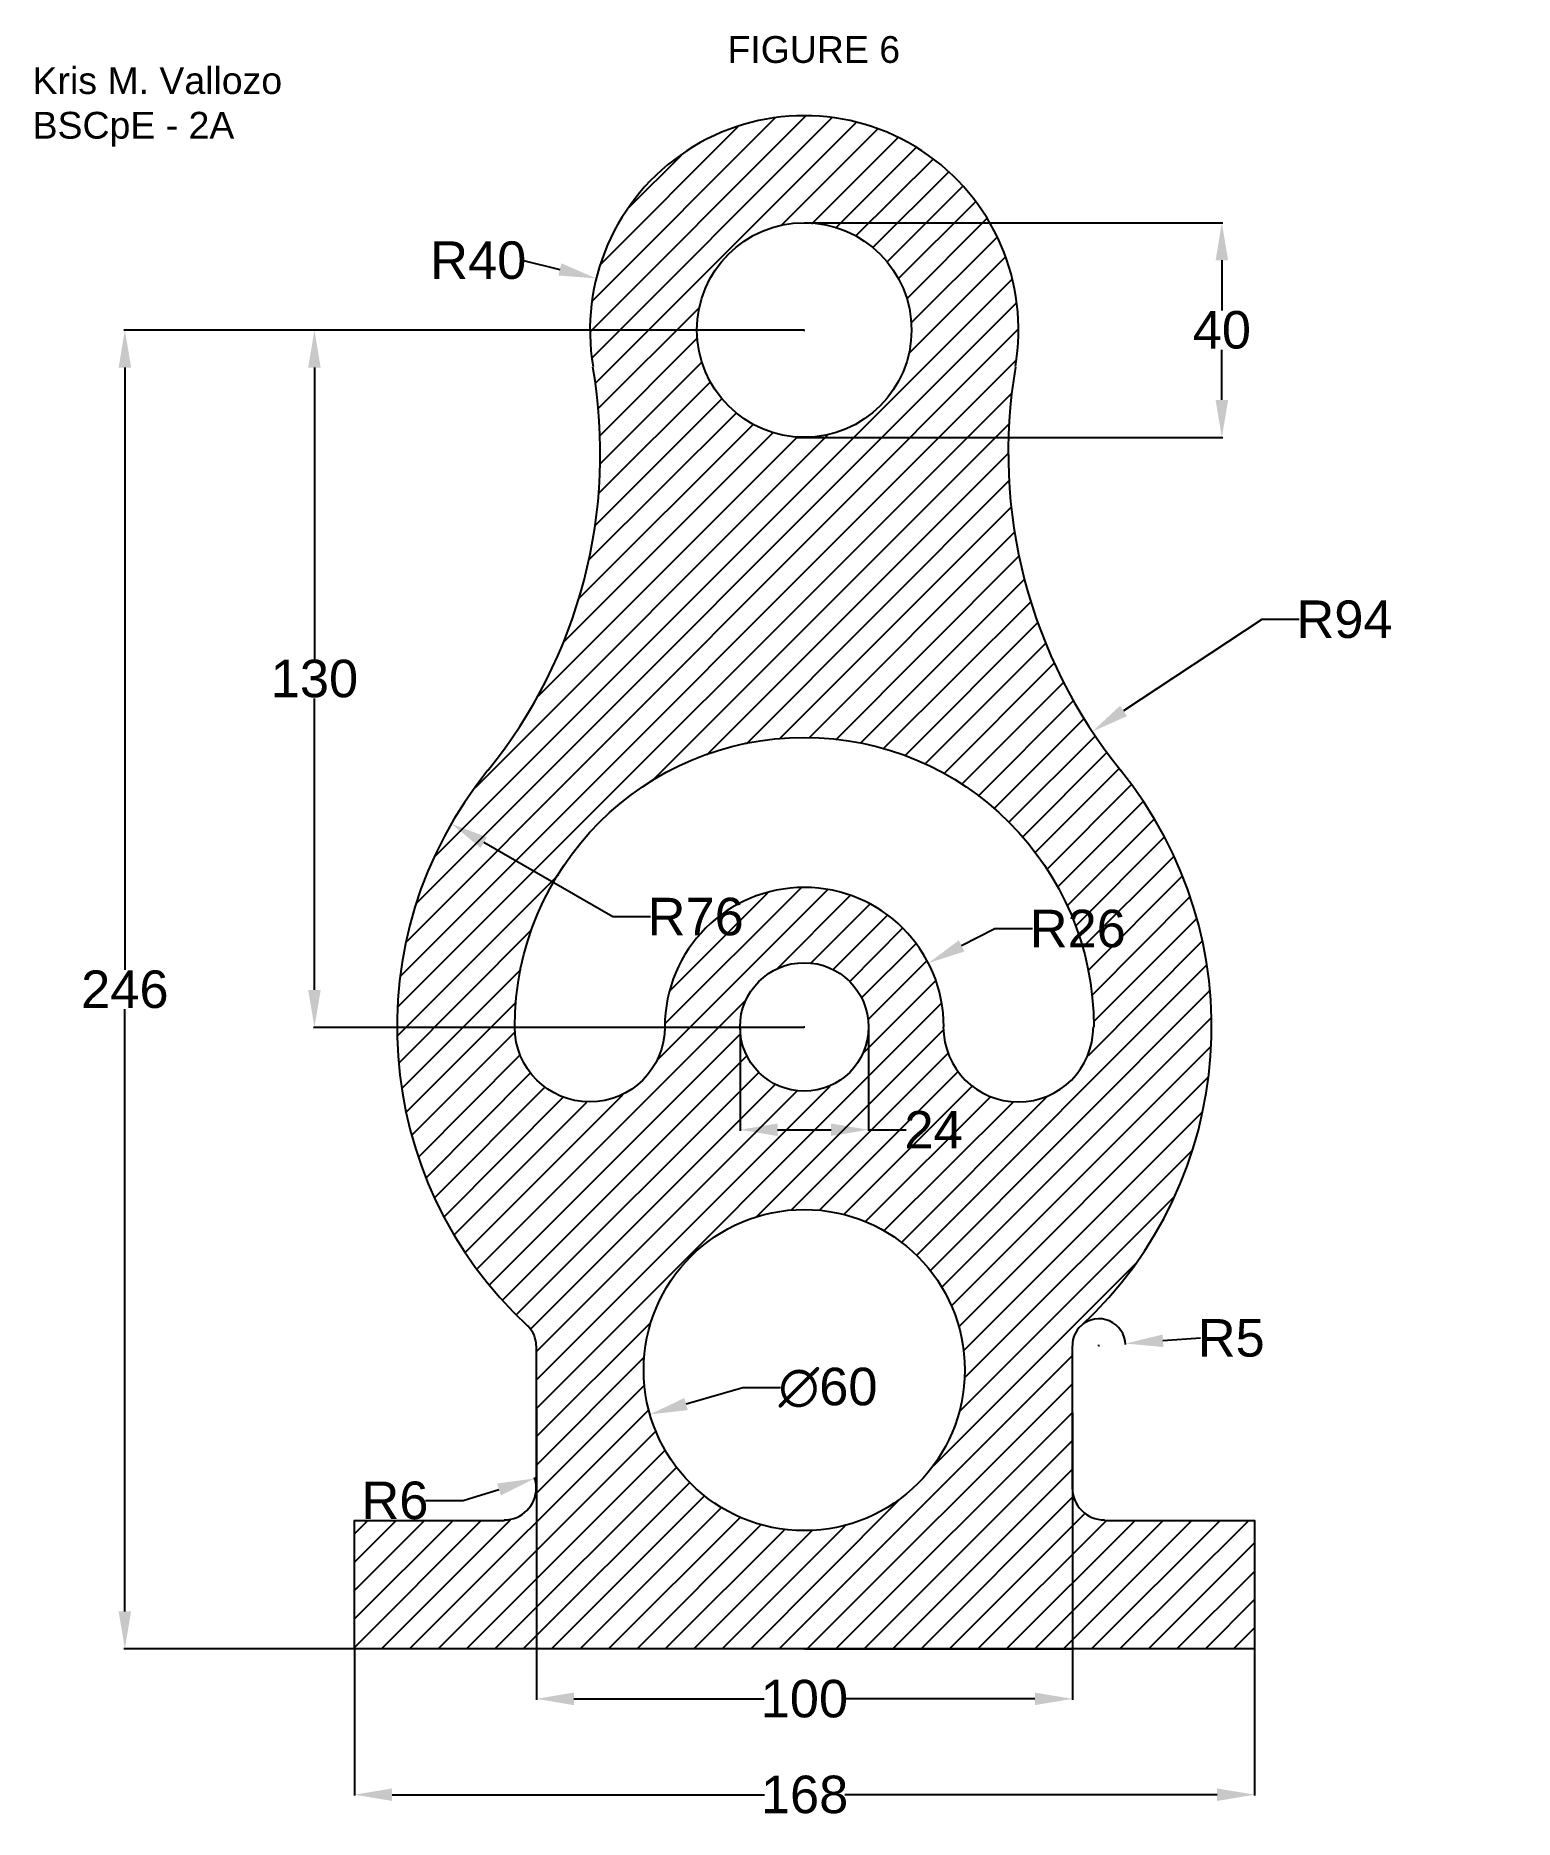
# Model space of a CAD drawing. Header units: inches. Extents: x 116 to 392, y 10 to 343.
import ezdxf

# ---------------------------------------------------------------- set-up
doc = ezdxf.new("R2010")
doc.units = ezdxf.units.IN
doc.header["$MEASUREMENT"] = 0
doc.layers.add('PDF_0', color=7, linetype='Continuous')
doc.styles.get("Standard").update_dxf_attribs({"font": 'arial.ttf'})
doc.dimstyles.get("Standard").update_dxf_attribs({"dimtxt": 7, "dimasz": 7, "dimexe": 0.18, "dimexo": 0.0625, "dimgap": 0.09, "dimtad": 0, "dimtih": 1, "dimtoh": 1, "dimdec": 0, "dimzin": 0, "dimdsep": 46, "dimtxsty": 'Standard', "dimcen": 0.09, "dimclrd": 254, "dimclre": 254, "dimclrt": 254, "dimadec": 0, "dimazin": 0, "dimtfac": 1, "dimtdec": 0, "dimtofl": 0, "dimtmove": 0, "dimatfit": 3, "dimfxl": 1, "dimtolj": 1, "dimtzin": 0, "dimarcsym": 0})

# ---------------------------------------------------------------- blocks, each defined once
blk = doc.blocks.new('*D1')
at = {"color": 254, "lineweight": -2, "transparency": 16777216}
for p, q in [((207.47, 300.78), (214.27, 299.1)), ((259.78, 287.79), (259.96, 287.79)), ((259.87, 287.7), (259.87, 287.88))]:
    blk.add_line(p, q, dxfattribs=at)
at = {"color": 254, "transparency": 16777216}
blk.add_solid([(214.55, 300.23), (213.99, 297.96), (221.06, 297.41)], dxfattribs=at)
at = {"layer": 'Defpoints', "color": 0, "transparency": 16777216}
for p in [(221.06, 297.41), (259.87, 287.79)]:
    blk.add_point(p, dxfattribs=at)
at = {"color": 254, "transparency": 16777216, "insert": (199.03, 300.78), "char_height": 7, "attachment_point": 5}
blk.add_mtext('\\A1;R40', dxfattribs=at)
blk = doc.blocks.new('*D3')
at = {"color": 254, "lineweight": -2, "transparency": 16777216}
for p, q in [((259.94, 307.8), (337.98, 307.8)), ((337.8, 300.8), (337.8, 291.45)), ((337.8, 274.76), (337.8, 284.12)), ((258.57, 267.76), (337.98, 267.76))]:
    blk.add_line(p, q, dxfattribs=at)
at = {"color": 254, "transparency": 16777216}
for points in [[(336.63, 300.8), (338.97, 300.8), (337.8, 307.8)], [(336.63, 274.76), (338.97, 274.76), (337.8, 267.76)]]:
    blk.add_solid(points, dxfattribs=at)
at = {"layer": 'Defpoints', "color": 0, "transparency": 16777216}
for p in [(259.87, 307.8), (258.51, 267.76), (337.8, 267.76)]:
    blk.add_point(p, dxfattribs=at)
at = {"color": 254, "transparency": 16777216, "insert": (337.8, 287.78), "char_height": 7, "attachment_point": 5}
blk.add_mtext('\\A1;40', dxfattribs=at)
blk = doc.blocks.new('*D4')
at = {"color": 254, "lineweight": -2, "transparency": 16777216}
for p, q in [((345.25, 233.78), (319.45, 216.71)), ((352.25, 233.78), (345.25, 233.78))]:
    blk.add_line(p, q, dxfattribs=at)
at = {"color": 254, "transparency": 16777216}
blk.add_solid([(318.8, 217.68), (320.09, 215.74), (313.61, 212.85)], dxfattribs=at)
at = {"layer": 'Defpoints', "color": 0, "transparency": 16777216}
for p in [(392.38, 264.95), (313.61, 212.85)]:
    blk.add_point(p, dxfattribs=at)
at = {"color": 254, "transparency": 16777216, "insert": (360.69, 233.78), "char_height": 7, "attachment_point": 5}
blk.add_mtext('\\A1;R94', dxfattribs=at)
blk = doc.blocks.new('*D5')
at = {"color": 254, "lineweight": -2, "transparency": 16777216}
for p, q in [((248.41, 90.43), (237.81, 87.39)), ((255.41, 90.43), (248.41, 90.43))]:
    blk.add_line(p, q, dxfattribs=at)
at = {"color": 254, "transparency": 16777216}
blk.add_solid([(237.48, 88.51), (238.13, 86.26), (231.08, 85.45)], dxfattribs=at)
at = {"layer": 'Defpoints', "color": 0, "transparency": 16777216}
for p in [(288.67, 102), (231.08, 85.45)]:
    blk.add_point(p, dxfattribs=at)
at = {"color": 254, "transparency": 16777216, "insert": (264.31, 90.43), "char_height": 7, "attachment_point": 5}
blk.add_mtext('\\A1;∅60', dxfattribs=at)
blk = doc.blocks.new('*D6')
at = {"color": 254, "lineweight": -2, "transparency": 16777216}
for p, q in [((196.21, 69.38), (202.9, 71.45)), ((189.21, 69.38), (196.21, 69.38))]:
    blk.add_line(p, q, dxfattribs=at)
blk.add_arc((203.88, 71.75), 5.98, 0.5993, 18.8688, dxfattribs=at)
at = {"color": 254, "transparency": 16777216}
blk.add_solid([(202.56, 72.56), (203.24, 70.33), (209.59, 73.51)], dxfattribs=at)
at = {"layer": 'Defpoints', "color": 0, "transparency": 16777216}
for p in [(209.59, 73.51), (203.88, 71.75)]:
    blk.add_point(p, dxfattribs=at)
at = {"color": 254, "transparency": 16777216, "insert": (183.48, 69.38), "char_height": 7, "attachment_point": 5}
blk.add_mtext('\\A1;R6', dxfattribs=at)
blk = doc.blocks.new('*D7')
at = {"color": 254, "lineweight": -2, "transparency": 16777216}
for p, q in [((295.46, 176.07), (289.24, 172.87)), ((302.46, 176.07), (295.46, 176.07)), ((259.78, 157.75), (259.96, 157.75)), ((259.87, 157.66), (259.87, 157.84))]:
    blk.add_line(p, q, dxfattribs=at)
at = {"color": 254, "transparency": 16777216}
blk.add_solid([(288.71, 173.91), (289.77, 171.83), (283.02, 169.66)], dxfattribs=at)
at = {"layer": 'Defpoints', "color": 0, "transparency": 16777216}
for p in [(283.02, 169.66), (259.87, 157.75)]:
    blk.add_point(p, dxfattribs=at)
at = {"color": 254, "transparency": 16777216, "insert": (310.91, 176.07), "char_height": 7, "attachment_point": 5}
blk.add_mtext('\\A1;R26', dxfattribs=at)
blk = doc.blocks.new('*D8')
at = {"color": 254, "lineweight": -2, "transparency": 16777216}
for p, q in [((224.16, 178.3), (200.07, 192.17)), ((231.16, 178.3), (224.16, 178.3))]:
    blk.add_line(p, q, dxfattribs=at)
at = {"color": 254, "transparency": 16777216}
blk.add_solid([(200.65, 193.18), (199.48, 191.16), (194, 195.66)], dxfattribs=at)
at = {"layer": 'Defpoints', "color": 0, "transparency": 16777216}
for p in [(194, 195.66), (259.87, 157.75)]:
    blk.add_point(p, dxfattribs=at)
at = {"color": 254, "transparency": 16777216, "insert": (239.61, 178.3), "char_height": 7, "attachment_point": 5}
blk.add_mtext('\\A1;R76', dxfattribs=at)
blk = doc.blocks.new('*D9')
at = {"color": 254, "lineweight": -2, "transparency": 16777216}
for p, q in [((314.78, 98.32), (314.96, 98.32)), ((314.87, 98.23), (314.87, 98.41)), ((333.79, 99.69), (326.81, 99.18))]:
    blk.add_line(p, q, dxfattribs=at)
blk.add_arc((314.87, 98.32), 4.97, 2.0439, 132.0441, dxfattribs=at)
at = {"color": 254, "transparency": 16777216}
blk.add_solid([(326.72, 100.35), (326.89, 98.02), (319.82, 98.68)], dxfattribs=at)
at = {"layer": 'Defpoints', "color": 0, "transparency": 16777216}
for p in [(314.87, 98.32), (319.82, 98.68)]:
    blk.add_point(p, dxfattribs=at)
at = {"color": 254, "transparency": 16777216, "insert": (339.55, 99.69), "char_height": 7, "attachment_point": 5}
blk.add_mtext('\\A1;R5', dxfattribs=at)
blk = doc.blocks.new('*D10')
at = {"color": 254, "lineweight": -2, "transparency": 16777216}
for p, q in [((175.94, 41.64), (175.94, 14.32)), ((343.92, 41.64), (343.92, 14.32)), ((182.94, 14.5), (252.43, 14.5)), ((336.92, 14.5), (267.43, 14.5))]:
    blk.add_line(p, q, dxfattribs=at)
at = {"color": 254, "transparency": 16777216}
for points in [[(182.94, 15.66), (182.94, 13.33), (175.94, 14.5)], [(336.92, 15.66), (336.92, 13.33), (343.92, 14.5)]]:
    blk.add_solid(points, dxfattribs=at)
at = {"layer": 'Defpoints', "color": 0, "transparency": 16777216}
for p in [(175.94, 41.7), (343.92, 41.7), (343.92, 14.5)]:
    blk.add_point(p, dxfattribs=at)
at = {"color": 254, "transparency": 16777216, "insert": (259.93, 14.5), "char_height": 7, "attachment_point": 5}
blk.add_mtext('\\A1;168', dxfattribs=at)
blk = doc.blocks.new('*D11')
at = {"color": 254, "lineweight": -2, "transparency": 16777216}
for p, q in [((209.87, 86.52), (209.87, 32.2)), ((309.9, 85.76), (309.9, 32.2)), ((216.87, 32.38), (252.4, 32.38)), ((302.9, 32.38), (267.37, 32.38))]:
    blk.add_line(p, q, dxfattribs=at)
at = {"color": 254, "transparency": 16777216}
for points in [[(216.87, 33.55), (216.87, 31.21), (209.87, 32.38)], [(302.9, 33.55), (302.9, 31.21), (309.9, 32.38)]]:
    blk.add_solid(points, dxfattribs=at)
at = {"layer": 'Defpoints', "color": 0, "transparency": 16777216}
for p in [(209.87, 86.58), (309.9, 85.83), (309.9, 32.38)]:
    blk.add_point(p, dxfattribs=at)
at = {"color": 254, "transparency": 16777216, "insert": (259.89, 32.38), "char_height": 7, "attachment_point": 5}
blk.add_mtext('\\A1;100', dxfattribs=at)
blk = doc.blocks.new('*D12')
at = {"color": 254, "lineweight": -2, "transparency": 16777216}
for p, q in [((259.81, 287.79), (168.28, 287.79)), ((168.46, 280.79), (168.46, 226.39)), ((168.46, 164.66), (168.46, 219.06)), ((259.81, 157.66), (168.28, 157.66))]:
    blk.add_line(p, q, dxfattribs=at)
at = {"color": 254, "transparency": 16777216}
for points in [[(167.29, 280.79), (169.62, 280.79), (168.46, 287.79)], [(167.29, 164.66), (169.62, 164.66), (168.46, 157.66)]]:
    blk.add_solid(points, dxfattribs=at)
at = {"layer": 'Defpoints', "color": 0, "transparency": 16777216}
for p in [(259.87, 287.79), (168.46, 157.66), (259.87, 157.66)]:
    blk.add_point(p, dxfattribs=at)
at = {"color": 254, "transparency": 16777216, "insert": (168.46, 222.72), "char_height": 7, "attachment_point": 5}
blk.add_mtext('\\A1;130', dxfattribs=at)
blk = doc.blocks.new('*D13')
at = {"color": 254, "lineweight": -2, "transparency": 16777216}
for p, q in [((259.81, 287.79), (132.9, 287.79)), ((133.08, 280.79), (133.08, 168.41)), ((133.08, 48.7), (133.08, 161.08)), ((255.1, 41.7), (132.9, 41.7))]:
    blk.add_line(p, q, dxfattribs=at)
at = {"color": 254, "transparency": 16777216}
for points in [[(131.92, 280.79), (134.25, 280.79), (133.08, 287.79)], [(131.92, 48.7), (134.25, 48.7), (133.08, 41.7)]]:
    blk.add_solid(points, dxfattribs=at)
at = {"layer": 'Defpoints', "color": 0, "transparency": 16777216}
for p in [(259.87, 287.79), (133.08, 41.7), (255.16, 41.7)]:
    blk.add_point(p, dxfattribs=at)
at = {"color": 254, "transparency": 16777216, "insert": (133.08, 164.74), "char_height": 7, "attachment_point": 5}
blk.add_mtext('\\A1;246', dxfattribs=at)
blk = doc.blocks.new('*D14')
at = {"color": 254, "lineweight": -2, "transparency": 16777216}
for p, q in [((247.88, 157.68), (247.88, 138.39)), ((271.87, 157.68), (271.87, 138.39)), ((254.88, 138.57), (264.87, 138.57)), ((271.87, 138.57), (278.87, 138.57))]:
    blk.add_line(p, q, dxfattribs=at)
at = {"color": 254, "transparency": 16777216}
for points in [[(254.88, 139.73), (254.88, 137.4), (247.88, 138.57)], [(264.87, 139.73), (264.87, 137.4), (271.87, 138.57)]]:
    blk.add_solid(points, dxfattribs=at)
at = {"layer": 'Defpoints', "color": 0, "transparency": 16777216}
for p in [(247.88, 157.75), (271.87, 157.75), (271.87, 138.57)]:
    blk.add_point(p, dxfattribs=at)
at = {"color": 254, "transparency": 16777216, "insert": (284.01, 138.57), "char_height": 7, "attachment_point": 5}
blk.add_mtext('\\A1;24', dxfattribs=at)

msp = doc.modelspace()

# ---------------------------------------------------------------- linework, layer by layer
at = {"layer": 'PDF_0', "lineweight": 25}
for points in [[(219.9, 287.48), (260.09, 327.68)], [(220.23, 282.55), (265.02, 327.35)], [(220.31, 293.17), (254.41, 327.35)], [(220.98, 277.96), (269.54, 326.51)], [(221.9, 300.1), (247.56, 325.76)], [(255.5, 307.21), (273.55, 325.26)], [(261.26, 307.62), (277.31, 323.67)], [(227.17, 310.72), (236.95, 320.41)], [(265.69, 306.79), (280.74, 321.83)], [(269.45, 305.28), (283.91, 319.66)], [(272.63, 303.11), (286.84, 317.32)], [(275.3, 300.44), (289.43, 314.64)], [(277.39, 297.34), (291.85, 311.72)], [(278.98, 293.58), (294.02, 308.63)], [(279.82, 289.15), (295.86, 305.12)], [(279.4, 283.39), (297.45, 301.44)], [(190.9, 189.54), (298.7, 297.34)], [(187.55, 180.93), (299.54, 292.91)], [(221.48, 273.19), (240.37, 292.08)], [(185.63, 173.66), (299.87, 287.98)], [(221.82, 268.18), (239.95, 286.31)], [(184.55, 167.22), (299.54, 282.3)], [(221.82, 262.91), (240.79, 281.88)], [(221.57, 257.4), (242.38, 278.12)], [(183.96, 161.46), (298.62, 276.03)], [(220.9, 251.38), (244.47, 274.95)], [(217.89, 237.76), (250.32, 270.18)], [(219.73, 244.95), (247.14, 272.27)], [(231.43, 203.58), (298.12, 270.27)], [(198.5, 202.41), (264.19, 268.18)], [(210.29, 219.54), (258.51, 267.76)], [(215.05, 229.65), (253.99, 268.6)], [(241.71, 208.51), (297.95, 264.75)], [(249.06, 210.6), (298.04, 259.65)], [(255.25, 211.52), (298.45, 254.72)], [(260.76, 211.68), (299.12, 250.04)], [(265.78, 211.35), (299.87, 245.53)], [(270.37, 210.68), (300.96, 241.27)], [(274.64, 209.68), (302.13, 237.09)], [(278.65, 208.34), (303.38, 233.16)], [(282.41, 206.84), (304.89, 229.32)], [(285.92, 205), (306.48, 225.64)], [(289.26, 203.08), (308.23, 222.05)], [(292.35, 200.82), (310.07, 218.62)], [(295.28, 198.48), (312.08, 215.28)], [(298.04, 195.97), (314.16, 212.02)], [(300.63, 193.22), (316.34, 208.93)], [(302.97, 190.29), (318.59, 205.92)], [(305.14, 187.11), (320.93, 202.99)], [(307.14, 183.86), (323.11, 199.82)], [(308.9, 180.35), (325.2, 196.56)], [(310.49, 176.58), (327.12, 193.22)], [(311.82, 172.57), (328.87, 189.62)], [(183.96, 156.11), (214.05, 186.2)], [(232.52, 151.68), (264.19, 183.35)], [(233.94, 158.37), (259.26, 183.69)], [(312.83, 168.31), (330.46, 185.94)], [(234.86, 164.55), (253.07, 182.77)], [(254.66, 168.48), (268.45, 182.27)], [(261.1, 169.65), (272.13, 180.68)], [(313.58, 163.71), (331.88, 182.1)], [(265.28, 168.48), (275.39, 178.59)], [(313.91, 158.78), (333.13, 178.01)], [(184.21, 151.01), (209.03, 175.92)], [(268.37, 166.22), (278.23, 176.17)], [(270.54, 163.21), (280.74, 173.33)], [(312.91, 152.43), (334.14, 173.74)], [(271.79, 159.12), (282.74, 170.07)], [(184.8, 146.33), (207.03, 168.56)], [(280.9, 115.16), (334.97, 169.31)], [(270.87, 152.85), (284.41, 166.39)], [(283.41, 112.32), (335.56, 164.55)], [(185.55, 141.82), (206.11, 162.38)], [(198.75, 112.57), (249.06, 162.88)], [(209.87, 86.58), (285.5, 162.21)], [(186.64, 137.56), (205.94, 156.86)], [(201.09, 109.56), (247.98, 156.44)], [(250.98, 122.35), (285.92, 157.28)], [(285.58, 109.23), (335.89, 159.54)], [(287.34, 105.72), (335.81, 154.19)], [(187.89, 133.46), (206.86, 152.52)], [(203.52, 106.72), (249.15, 152.35)], [(257.5, 123.6), (286.75, 152.85)], [(189.31, 129.62), (208.78, 149.17)], [(190.9, 125.94), (211.46, 146.5)], [(206.11, 104.05), (251.4, 149.26)], [(208.78, 101.37), (254.41, 147)], [(209.87, 91.93), (264.69, 146.67)], [(262.77, 123.6), (288.59, 149.42)], [(267.28, 122.77), (291.27, 146.75)], [(288.76, 101.87), (335.31, 148.42)], [(192.65, 122.35), (214.88, 144.66)], [(194.49, 118.92), (219.31, 143.74)], [(196.58, 115.66), (226, 145.08)], [(209.87, 97.19), (258.51, 145.75)], [(271.29, 121.43), (294.61, 144.74)], [(274.8, 119.76), (298.87, 143.74)], [(278.06, 117.58), (305.14, 144.74)], [(289.68, 97.44), (334.22, 141.99)], [(289.85, 92.35), (332.38, 134.8)], [(288.93, 86.08), (329.04, 126.19)], [(284, 75.88), (321.85, 113.74)], [(209.87, 81.31), (231.26, 102.62)], [(209.87, 71.7), (209.87, 98.28)], [(309.9, 71.7), (309.9, 98.28)], [(209.87, 75.97), (230.01, 96.11)], [(255.16, 41.7), (309.9, 96.44)], [(209.78, 70.62), (230.01, 90.84)], [(260.43, 41.7), (309.9, 91.18)], [(186.22, 41.7), (230.84, 86.33)], [(265.78, 41.7), (309.9, 85.83)], [(191.57, 41.7), (232.18, 82.32)], [(271.04, 41.7), (309.9, 80.56)], [(196.83, 41.7), (233.85, 78.72)], [(202.1, 41.7), (236.03, 75.55)], [(276.39, 41.7), (309.9, 75.21)], [(207.44, 41.7), (238.45, 72.71)], [(212.71, 41.7), (241.21, 70.2)], [(281.66, 41.7), (310.07, 70.12)], [(218.06, 41.7), (244.38, 68.03)], [(249.9, 41.7), (277.73, 69.61)], [(287, 41.7), (312.24, 66.94)], [(175.94, 63.18), (178.45, 65.69)], [(175.94, 57.91), (183.71, 65.69)], [(175.94, 52.57), (188.98, 65.69)], [(175.94, 47.3), (194.32, 65.69)], [(175.94, 41.95), (199.59, 65.69)], [(259.93, 41.7), (309.9, 41.7), (209.87, 41.7), (175.94, 41.7), (175.94, 65.69), (203.93, 65.69)], [(180.95, 41.7), (205.02, 65.77)], [(223.32, 41.7), (247.89, 66.19)], [(228.67, 41.7), (251.74, 64.85)], [(233.94, 41.7), (256.17, 63.93)], [(239.29, 41.7), (261.26, 63.76)], [(244.55, 41.7), (267.53, 64.68)], [(292.27, 41.7), (316.25, 65.69)], [(297.62, 41.7), (321.6, 65.69)], [(302.88, 41.7), (326.87, 65.69)], [(308.23, 41.7), (332.22, 65.69)], [(315.92, 65.69), (343.92, 65.69), (343.92, 41.7), (309.9, 41.7)], [(313.5, 41.7), (337.48, 65.69)], [(318.76, 41.7), (342.83, 65.69)], [(324.11, 41.7), (343.92, 61.51)], [(329.37, 41.7), (343.92, 56.16)], [(334.72, 41.7), (343.92, 50.89)], [(339.99, 41.7), (343.92, 45.63)]]:
    msp.add_lwpolyline(points, dxfattribs=at)
msp.add_lwpolyline([(285.91, 157.75, 1), (233.84, 157.75, -1), (205.84, 157.75, -1), (313.9, 157.75)], format="xyb", dxfattribs=at)
for centre, radius in [((259.87, 287.79), 20.02), ((259.87, 157.75), 11.99), ((259.87, 93.73), 29.96)]:
    msp.add_circle(centre, radius, dxfattribs=at)
for centre, radius, start, end in [((259.87, 287.79), 39.99, 350.1563, 189.8437), ((127.83, 264.8), 93.98, 320.9546, 9.8437), ((392.38, 264.95), 94.44, 170.2895, 218.9471), ((259.87, 157.75), 76.01, 140.9546, 227.2357), ((259.87, 157.75), 76.01, 312.7643, 39.0454), ((299.82, 157.75), 14, 180, 360), ((204.88, 98.32), 4.97, 0, 47.2357), ((314.87, 98.32), 4.97, 132.7643, 180), ((203.88, 71.75), 5.98, 270, 360), ((315.87, 71.75), 5.98, 180, 270)]:
    msp.add_arc(centre, radius, start, end, dxfattribs=at)

# ---------------------------------------------------------------- texts
at = {"ltscale": 1e-05, "char_height": 5, "attachment_point": 1}
for s, width, insert in [('\\pxt18;FIGURE 6', 61.1538, (245.54, 342.63)), ('Kris M. Vallozo\\PBSCpE - 2A', 80.5062, (115.86, 336.83))]:
    msp.add_mtext_dynamic_manual_height_columns(s, width=width, gutter_width=12.5, heights=[0], dxfattribs=dict(at, insert=insert))

# ---------------------------------------------------------------- dimensions: what is measured, and where the dimension line sits
for base, p1, p2, picture, middle in [((337.8, 267.76), (259.87, 307.8), (258.51, 267.76), '*D3', (337.8, 287.78)), ((133.08, 41.7), (259.87, 287.79), (255.16, 41.7), '*D13', (133.08, 164.74)), ((168.46, 157.66), (259.87, 287.79), (259.87, 157.66), '*D12', (168.46, 222.72))]:
    dim = msp.add_linear_dim(base=base, p1=p1, p2=p2, angle=90, dimstyle='Standard')
    dim.commit()
    dim.dimension.update_dxf_attribs({"geometry": picture, "text_midpoint": middle})
for center, mpoint, picture, middle in [((259.87, 287.79), (221.06, 297.41), '*D1', (199.03, 300.78)), ((259.87, 157.75), (283.02, 169.66), '*D7', (310.91, 176.07)), ((314.87, 98.32), (319.82, 98.68), '*D9', (339.55, 99.69))]:
    dim = msp.add_radius_dim(center=center, mpoint=mpoint, dimstyle='Standard')
    dim.commit()
    dim.dimension.update_dxf_attribs({"geometry": picture, "text_midpoint": middle})
for center, mpoint, picture, middle in [((392.38, 264.95), (313.61, 212.85), '*D4', (360.69, 233.78)), ((259.87, 157.75), (194, 195.66), '*D8', (239.61, 178.3)), ((203.88, 71.75), (209.59, 73.51), '*D6', (183.48, 69.38))]:
    dim = msp.add_radius_dim(center=center, mpoint=mpoint, dimstyle='Standard')
    dim.commit()
    dim.dimension.update_dxf_attribs({"geometry": picture, "text_midpoint": middle, "dimtype": 164})
for base, p1, p2, picture, middle in [((271.87, 138.57), (247.88, 157.75), (271.87, 157.75), '*D14', (284.01, 138.57)), ((309.9, 32.38), (209.87, 86.58), (309.9, 85.83), '*D11', (259.89, 32.38)), ((343.92, 14.5), (175.94, 41.7), (343.92, 41.7), '*D10', (259.93, 14.5))]:
    dim = msp.add_linear_dim(base=base, p1=p1, p2=p2, dimstyle='Standard')
    dim.commit()
    dim.dimension.update_dxf_attribs({"geometry": picture, "text_midpoint": middle})
dim = msp.add_diameter_dim_2p(p1=(288.67, 102), p2=(231.08, 85.45), dimstyle='Standard')
dim.commit()
dim.dimension.update_dxf_attribs({"geometry": '*D5', "text_midpoint": (264.31, 90.43), "dimtype": 163})

doc.saveas('drawing.dxf')
